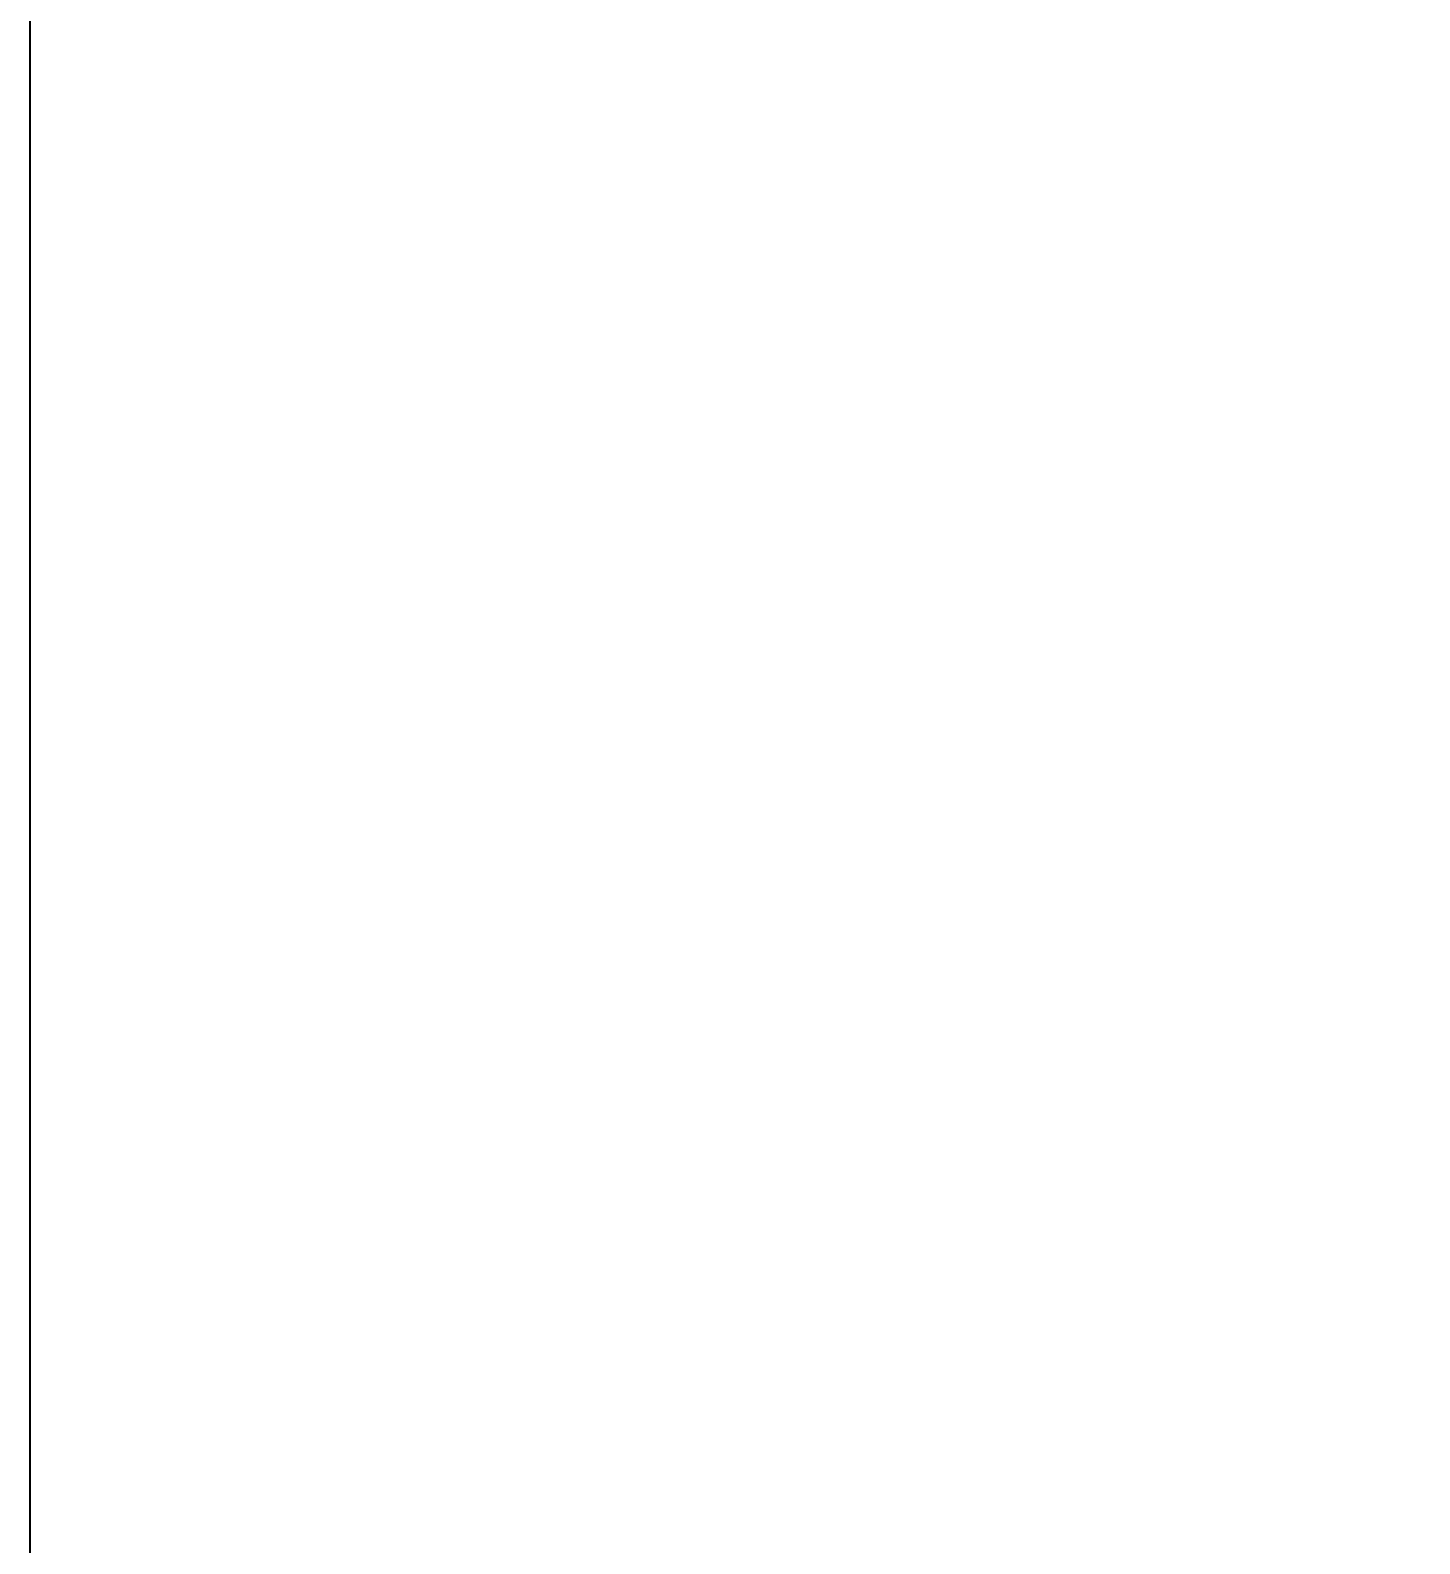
# Model space of a CAD drawing. Extents: x -912 to 8450, y -583 to 4401.
# Drawn here: x -513.9 to -300.9, y 2960.9 to 3193 of the extents above; entities that cross this region are included whole.
import ezdxf

# ---------------------------------------------------------------- set-up
doc = ezdxf.new("R2010")
doc.units = 0
doc.header["$MEASUREMENT"] = 0
doc.layers.get('0').update_dxf_attribs({"linetype": 'CONTINUOUS'})
doc.layers.add('2', color=7, linetype='CONTINUOUS')
doc.layers.add('6', color=7, linetype='CONTINUOUS')
doc.styles.get("Standard").update_dxf_attribs({"font": 'monotxt.shx'})
doc.dimstyles.new('DSTYLE1', dxfattribs={"dimtxt": 40, "dimasz": 53.333333, "dimexe": 4, "dimexo": 2, "dimgap": 2, "dimtad": 0, "dimtih": 1, "dimtoh": 1, "dimdec": 0, "dimzin": 3, "dimtxsty": 'STANDARD', "dimcen": 0.09, "dimazin": 3, "dimtp": 1, "dimtm": 1, "dimtfac": 1, "dimtdec": 4, "dimtofl": 0, "dimtmove": 0, "dimatfit": 3, "dimtolj": 1, "dimtzin": 0})

# ---------------------------------------------------------------- blocks, each defined once
blk = doc.blocks.new('_AH1')
at = {"color": 0, "linetype": 'CONTINUOUS'}
for p, q in [((-1, 0.166667), (0, 0)), ((-1, 0.166667), (-1, -0.166667)), ((0, 0), (-1, -0.166667)), ((0, 0), (-1, 0))]:
    blk.add_line(p, q, dxfattribs=at)
blk = doc.blocks.new('*D5')
at = {"layer": '2', "color": 1, "linetype": 'CONTINUOUS'}
for p, q in [((-513.93011, 2732.8714), (-513.93011, 4401.1407)), ((1992.8347, 2732.8713), (1992.8347, 4401.1407)), ((-513.93011, 4347.8074), (581.23245, 4347.8074)), ((1992.8347, 4347.8074), (794.56578, 4347.8074))]:
    blk.add_line(p, q, dxfattribs=at)
at = {"layer": '2', "color": 1, "xscale": 53.333333, "yscale": 53.333333, "zscale": 53.333333, "rotation": 180}
blk.add_blockref('_AH1', (-513.93011, 4347.8074), dxfattribs=at)
at = {"layer": '2', "color": 1, "xscale": 53.333333, "yscale": 53.333333, "zscale": 53.333333}
blk.add_blockref('_AH1', (1992.8347, 4347.8074), dxfattribs=at)
at = {"layer": '2', "color": 1, "linetype": 'CONTINUOUS'}
blk.add_text('2474', height=40, dxfattribs=at).set_placement((607.89912, 4327.8074))

msp = doc.modelspace()

# ---------------------------------------------------------------- linework, layer by layer
at = {"layer": '6', "color": 3, "linetype": 'CONTINUOUS'}
for points in [[(783.94842, 1743.7872, 0.0000002303), (782.49968, 1743.7872, -0.000000053), (781.05094, 1743.7872, -0.0000009089), (779.6022, 1743.7872, 0.0000002091), (778.15347, 1743.7872, 0.0000035866)], [(783.94842, 1742.9872, 0.0000002303), (782.49968, 1742.9872, -0.000000053), (781.05094, 1742.9872, -0.0000009089), (779.6022, 1742.9872, 0.0000002091), (778.15347, 1742.9872, 0.0000035866)], [(786.84589, 1743.7872, 0.0000000583), (785.39715, 1743.7872)], [(786.84589, 1742.9872, 0.0000000583), (785.39715, 1742.9872)], [(221.17893, 1743.7872, -0.0000000728), (219.73019, 1743.7872, 0.0000003162), (218.28146, 1743.7872)], [(221.17893, 1742.9872, -0.0000000728), (219.73019, 1742.9872, 0.0000003162), (218.28146, 1742.9872)], [(216.83272, 1743.7872, -0.0000000801), (215.38398, 1743.7872)], [(216.83272, 1742.9872, -0.0000000801), (215.38398, 1742.9872)]]:
    msp.add_lwpolyline(points, format="xyb", dxfattribs=at)

# ---------------------------------------------------------------- dimensions: what is measured, and where the dimension line sits
at = {"layer": '2', "color": 1, "linetype": 'CONTINUOUS'}
dim = msp.add_linear_dim(base=(1992.8347, 4347.8074), p1=(-513.93011, 2706.2047), p2=(1992.8347, 2706.2047), text='2474', dimstyle='DSTYLE1', override={"dimblk": '_AH1', "dimsah": 0}, dxfattribs=at)
dim.commit()
dim.dimension.update_dxf_attribs({"geometry": '*D5', "text_midpoint": (687.89912, 4347.8074), "dimtype": 128})

doc.saveas('drawing.dxf')
